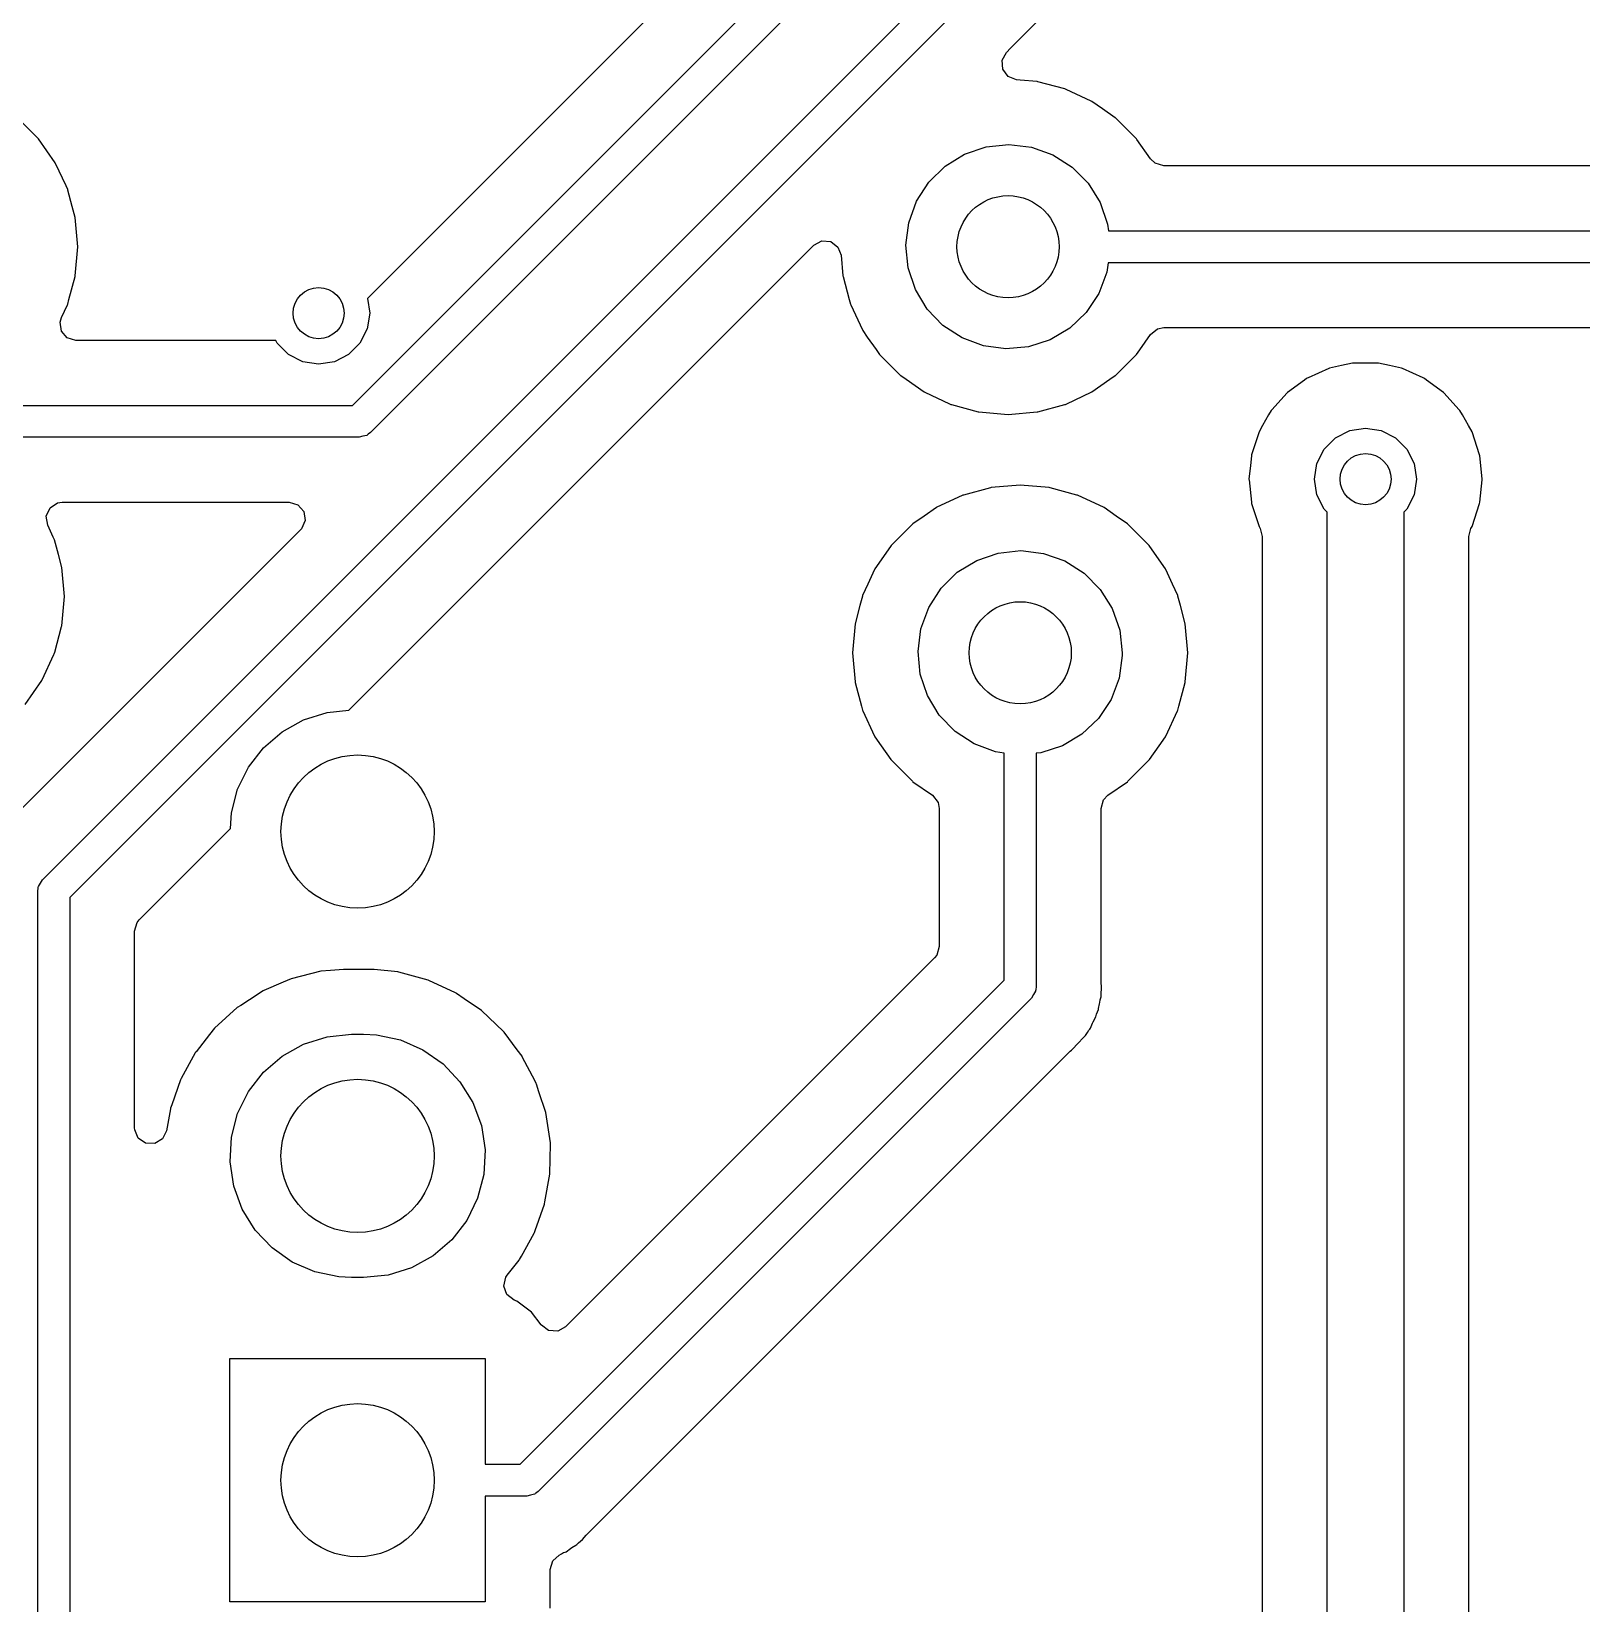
# Model space of a CAD drawing. Extents: x 3.43 to 6.79, y -5.81 to -1.74.
# Drawn here: x 5.1634 to 5.6414, y -4.1144 to -3.6297 of the extents above; entities that cross this region are included whole.
import ezdxf

# ---------------------------------------------------------------- set-up
doc = ezdxf.new("R2010")
doc.units = 0
doc.header["$MEASUREMENT"] = 0
doc.layers.add('BLACK', color=7, linetype='CONTINUOUS')

msp = doc.modelspace()

# ---------------------------------------------------------------- linework, layer by layer
at = {"layer": 'BLACK', "linetype": 'CONTINUOUS'}
for p, q in [((5.63215, -3.34692), (5.26701, -3.71206)), ((5.26241, -3.74497), (5.64731, -3.36008)), ((5.65283, -3.36848), (5.26793, -3.75337)), ((5.1668, -3.89123), (5.64569, -3.41233)), ((5.65121, -3.42073), (5.1752, -3.89675)), ((5.46537, -3.63489), (5.54027, -3.55999)), ((5.46412, -3.63613), (5.46537, -3.63489)), ((5.4628, -3.63851), (5.46412, -3.63613)), ((5.46296, -3.6413), (5.4628, -3.63851)), ((5.4646, -3.64356), (5.46296, -3.6413)), ((5.4672, -3.64458), (5.4646, -3.64356)), ((5.46831, -3.64468), (5.4672, -3.64458)), ((5.47355, -3.64514), (5.46831, -3.64468)), ((5.47376, -3.64519), (5.47355, -3.64514)), ((5.48204, -3.64741), (5.47376, -3.64519)), ((5.47376, -3.64519), (5.47376, -3.64519)), ((5.48225, -3.64747), (5.48204, -3.64741)), ((5.48204, -3.64741), (5.48204, -3.64741)), ((5.48245, -3.64756), (5.48225, -3.64747)), ((5.49023, -3.65119), (5.48245, -3.64756)), ((5.48245, -3.64756), (5.48245, -3.64756)), ((5.49042, -3.65128), (5.49023, -3.65119)), ((5.49023, -3.65119), (5.49023, -3.65119)), ((5.49373, -3.65359), (5.49042, -3.65128)), ((5.49763, -3.65632), (5.49373, -3.65359)), ((5.1656, -3.66282), (5.15922, -3.65645)), ((5.49781, -3.65645), (5.49763, -3.65632)), ((5.49763, -3.65632), (5.49763, -3.65632)), ((5.50418, -3.66282), (5.49781, -3.65645)), ((5.17077, -3.67021), (5.1656, -3.66282)), ((5.50431, -3.663), (5.50418, -3.66282)), ((5.50851, -3.66901), (5.50431, -3.663)), ((5.50431, -3.663), (5.50431, -3.663)), ((5.44518, -3.67124), (5.45116, -3.66756)), ((5.45116, -3.66756), (5.4578, -3.6653)), ((5.4578, -3.6653), (5.46479, -3.66457)), ((5.46479, -3.66457), (5.47176, -3.6654)), ((5.47176, -3.6654), (5.47837, -3.66775)), ((5.47837, -3.66775), (5.4843, -3.67152)), ((5.50989, -3.67033), (5.50851, -3.66901)), ((5.17086, -3.6704), (5.17077, -3.67021)), ((5.17409, -3.67732), (5.17086, -3.6704)), ((5.17086, -3.6704), (5.17086, -3.6704)), ((5.44016, -3.67616), (5.44518, -3.67124)), ((5.4843, -3.67152), (5.48925, -3.6765)), ((5.51257, -3.67112), (5.50989, -3.67033)), ((5.67241, -3.67112), (5.51257, -3.67112)), ((5.17458, -3.67838), (5.17409, -3.67732)), ((5.17463, -3.67859), (5.17458, -3.67838)), ((5.17599, -3.68365), (5.17463, -3.67859)), ((5.17463, -3.67859), (5.17463, -3.67859)), ((5.43636, -3.68206), (5.44016, -3.67616)), ((5.48925, -3.6765), (5.49297, -3.68245)), ((5.17691, -3.68708), (5.17599, -3.68365)), ((5.43395, -3.68866), (5.43636, -3.68206)), ((5.49297, -3.68245), (5.49528, -3.68909)), ((5.1777, -3.69606), (5.17691, -3.68708)), ((5.43307, -3.69562), (5.43395, -3.68866)), ((5.49528, -3.68909), (5.49551, -3.69114)), ((5.49551, -3.69114), (5.67382, -3.69114)), ((5.17691, -3.70504), (5.1777, -3.69606)), ((5.35559, -3.74467), (5.40464, -3.69562)), ((5.40464, -3.69562), (5.40709, -3.69428)), ((5.40709, -3.69428), (5.40988, -3.69448)), ((5.40988, -3.69448), (5.41211, -3.69616)), ((5.41211, -3.69616), (5.41308, -3.6987)), ((5.43376, -3.70261), (5.43307, -3.69562)), ((5.41308, -3.6987), (5.41364, -3.70504)), ((5.43598, -3.70927), (5.43376, -3.70261)), ((5.49548, -3.70098), (5.49507, -3.7039)), ((5.67178, -3.70098), (5.49548, -3.70098)), ((5.17497, -3.71229), (5.17686, -3.70525)), ((5.17686, -3.70525), (5.17691, -3.70504)), ((5.17686, -3.70525), (5.17686, -3.70525)), ((5.41364, -3.70504), (5.4137, -3.70525)), ((5.4137, -3.70525), (5.4137, -3.70525)), ((5.4137, -3.70525), (5.41558, -3.71229)), ((5.49507, -3.7039), (5.49258, -3.71046)), ((5.17458, -3.71375), (5.17497, -3.71229)), ((5.26701, -3.71206), (5.26772, -3.71654)), ((5.41558, -3.71229), (5.41597, -3.71375)), ((5.43961, -3.71528), (5.43598, -3.70927)), ((5.49258, -3.71046), (5.48869, -3.71631)), ((5.17264, -3.7179), (5.17449, -3.71395)), ((5.17449, -3.71395), (5.17458, -3.71375)), ((5.17449, -3.71395), (5.17449, -3.71395)), ((5.26772, -3.71654), (5.26695, -3.7214)), ((5.41597, -3.71375), (5.41606, -3.71395)), ((5.41606, -3.71395), (5.41606, -3.71395)), ((5.41606, -3.71395), (5.41969, -3.72172)), ((5.44449, -3.72033), (5.43961, -3.71528)), ((5.48869, -3.71631), (5.48361, -3.72115)), ((5.17223, -3.71929), (5.17264, -3.7179)), ((5.17263, -3.72205), (5.17223, -3.71929)), ((5.17446, -3.72417), (5.17263, -3.72205)), ((5.26695, -3.7214), (5.26471, -3.72579)), ((5.41969, -3.72172), (5.41969, -3.72172)), ((5.41969, -3.72172), (5.41978, -3.72192)), ((5.41978, -3.72192), (5.42117, -3.7239)), ((5.45037, -3.72418), (5.44449, -3.72033)), ((5.48361, -3.72115), (5.47758, -3.72475)), ((5.50851, -3.72312), (5.51069, -3.72137)), ((5.51069, -3.72137), (5.51257, -3.721)), ((5.51257, -3.721), (5.66143, -3.721)), ((5.17714, -3.72495), (5.17446, -3.72417)), ((5.2388, -3.72495), (5.17714, -3.72495)), ((5.23923, -3.72579), (5.2388, -3.72495)), ((5.24271, -3.72928), (5.23923, -3.72579)), ((5.26471, -3.72579), (5.26122, -3.72928)), ((5.42117, -3.7239), (5.42389, -3.72778)), ((5.45695, -3.72662), (5.45037, -3.72418)), ((5.46391, -3.72755), (5.45695, -3.72662)), ((5.4709, -3.72692), (5.46391, -3.72755)), ((5.47758, -3.72475), (5.4709, -3.72692)), ((5.50519, -3.72786), (5.50851, -3.72312)), ((5.2471, -3.73151), (5.24271, -3.72928)), ((5.25197, -3.73228), (5.2471, -3.73151)), ((5.25683, -3.73151), (5.25197, -3.73228)), ((5.26122, -3.72928), (5.25683, -3.73151)), ((5.42389, -3.72778), (5.42495, -3.7293)), ((5.42495, -3.7293), (5.43133, -3.73568)), ((5.49781, -3.73568), (5.50418, -3.7293)), ((5.50418, -3.7293), (5.50519, -3.72786)), ((5.57079, -3.732), (5.56737, -3.73273)), ((5.57104, -3.73195), (5.57079, -3.732)), ((5.57079, -3.732), (5.57079, -3.732)), ((5.57856, -3.73195), (5.57104, -3.73195)), ((5.57882, -3.732), (5.57856, -3.73195)), ((5.58224, -3.73273), (5.57882, -3.732)), ((5.57882, -3.732), (5.57882, -3.732)), ((5.43133, -3.73568), (5.4315, -3.7358)), ((5.4315, -3.7358), (5.4315, -3.7358)), ((5.4315, -3.7358), (5.43313, -3.73694)), ((5.43313, -3.73694), (5.43871, -3.74085)), ((5.49042, -3.74085), (5.496, -3.73694)), ((5.496, -3.73694), (5.49763, -3.7358)), ((5.49763, -3.7358), (5.49781, -3.73568)), ((5.49763, -3.7358), (5.49763, -3.7358)), ((5.55661, -3.73672), (5.55599, -3.73718)), ((5.55682, -3.73657), (5.55661, -3.73672)), ((5.55661, -3.73672), (5.55661, -3.73672)), ((5.55706, -3.73646), (5.55682, -3.73657)), ((5.56345, -3.73362), (5.55706, -3.73646)), ((5.55706, -3.73646), (5.55706, -3.73646)), ((5.56369, -3.73351), (5.56345, -3.73362)), ((5.56345, -3.73362), (5.56345, -3.73362)), ((5.56737, -3.73273), (5.56369, -3.73351)), ((5.58592, -3.73351), (5.58224, -3.73273)), ((5.58615, -3.73362), (5.58592, -3.73351)), ((5.59255, -3.73646), (5.58615, -3.73362)), ((5.58615, -3.73362), (5.58615, -3.73362)), ((5.59279, -3.73657), (5.59255, -3.73646)), ((5.59255, -3.73646), (5.59255, -3.73646)), ((5.593, -3.73672), (5.59279, -3.73657)), ((5.59362, -3.73718), (5.593, -3.73672)), ((5.593, -3.73672), (5.593, -3.73672)), ((5.43871, -3.74085), (5.43891, -3.74094)), ((5.43891, -3.74094), (5.43891, -3.74094)), ((5.43891, -3.74094), (5.44649, -3.74448)), ((5.48264, -3.74448), (5.49023, -3.74094)), ((5.49023, -3.74094), (5.49042, -3.74085)), ((5.49023, -3.74094), (5.49023, -3.74094)), ((5.55056, -3.74118), (5.54602, -3.74623)), ((5.55074, -3.74099), (5.55056, -3.74118)), ((5.55056, -3.74118), (5.55056, -3.74118)), ((5.55599, -3.73718), (5.55074, -3.74099)), ((5.59887, -3.74099), (5.59362, -3.73718)), ((5.59904, -3.74118), (5.59887, -3.74099)), ((5.60359, -3.74623), (5.59904, -3.74118)), ((5.59904, -3.74118), (5.59904, -3.74118)), ((5.0885, -3.74497), (5.26241, -3.74497)), ((5.2613, -3.83896), (5.35559, -3.74467)), ((5.44649, -3.74448), (5.44688, -3.74466)), ((5.44688, -3.74466), (5.44709, -3.74471)), ((5.44709, -3.74471), (5.44709, -3.74471)), ((5.44709, -3.74471), (5.45538, -3.74693)), ((5.47376, -3.74693), (5.48204, -3.74471)), ((5.48204, -3.74471), (5.48225, -3.74466)), ((5.48204, -3.74471), (5.48204, -3.74471)), ((5.48225, -3.74466), (5.48264, -3.74448)), ((5.54571, -3.74658), (5.54493, -3.74793)), ((5.54602, -3.74623), (5.54571, -3.74658)), ((5.6039, -3.74658), (5.60359, -3.74623)), ((5.60468, -3.74793), (5.6039, -3.74658)), ((5.45538, -3.74693), (5.45538, -3.74693)), ((5.45538, -3.74693), (5.45559, -3.74699)), ((5.45559, -3.74699), (5.46457, -3.74778)), ((5.46457, -3.74778), (5.47355, -3.74699)), ((5.47355, -3.74699), (5.47376, -3.74693)), ((5.47376, -3.74693), (5.47376, -3.74693)), ((5.54303, -3.75122), (5.54195, -3.75309)), ((5.54493, -3.74793), (5.54303, -3.75122)), ((5.60658, -3.75122), (5.60468, -3.74793)), ((5.60766, -3.75309), (5.60658, -3.75122)), ((5.26445, -3.75481), (5.09054, -3.75481)), ((5.26561, -3.75447), (5.26445, -3.75481)), ((5.2668, -3.75422), (5.26561, -3.75447)), ((5.267, -3.75407), (5.2668, -3.75422)), ((5.26711, -3.75404), (5.267, -3.75407)), ((5.26723, -3.7539), (5.26711, -3.75404)), ((5.26793, -3.75337), (5.26723, -3.7539)), ((5.54195, -3.75309), (5.53962, -3.76024)), ((5.56206, -3.75846), (5.56555, -3.75498)), ((5.56555, -3.75498), (5.56994, -3.75274)), ((5.56994, -3.75274), (5.5748, -3.75197)), ((5.5748, -3.75197), (5.57967, -3.75274)), ((5.57967, -3.75274), (5.58406, -3.75498)), ((5.58406, -3.75498), (5.58754, -3.75846)), ((5.60998, -3.76024), (5.60766, -3.75309)), ((5.5396, -3.7605), (5.53928, -3.7635)), ((5.53962, -3.76024), (5.5396, -3.7605)), ((5.5396, -3.7605), (5.5396, -3.7605)), ((5.55983, -3.76285), (5.56206, -3.75846)), ((5.58754, -3.75846), (5.58978, -3.76285)), ((5.61001, -3.7605), (5.60998, -3.76024)), ((5.61033, -3.7635), (5.61001, -3.7605)), ((5.61001, -3.7605), (5.61001, -3.7605)), ((5.53928, -3.7635), (5.53884, -3.76772)), ((5.55906, -3.76772), (5.55983, -3.76285)), ((5.58978, -3.76285), (5.59055, -3.76772)), ((5.61077, -3.76772), (5.61033, -3.7635)), ((5.45912, -3.77039), (5.45083, -3.77261)), ((5.45933, -3.77033), (5.45912, -3.77039)), ((5.45912, -3.77039), (5.45912, -3.77039)), ((5.46831, -3.76955), (5.45933, -3.77033)), ((5.47729, -3.77033), (5.46831, -3.76955)), ((5.4775, -3.77039), (5.47729, -3.77033)), ((5.48578, -3.77261), (5.4775, -3.77039)), ((5.4775, -3.77039), (5.4775, -3.77039)), ((5.53884, -3.76772), (5.53887, -3.76797)), ((5.53887, -3.76797), (5.53959, -3.77483)), ((5.55983, -3.77258), (5.55906, -3.76772)), ((5.59055, -3.76772), (5.58978, -3.77258)), ((5.61002, -3.77483), (5.61074, -3.76797)), ((5.61074, -3.76797), (5.61077, -3.76772)), ((5.16913, -3.77658), (5.17147, -3.77505)), ((5.17147, -3.77505), (5.17291, -3.77483)), ((5.17291, -3.77483), (5.2429, -3.77483)), ((5.2429, -3.77483), (5.24559, -3.77562)), ((5.24559, -3.77562), (5.24742, -3.77773)), ((5.45042, -3.77276), (5.44265, -3.77638)), ((5.45062, -3.77267), (5.45042, -3.77276)), ((5.45042, -3.77276), (5.45042, -3.77276)), ((5.45083, -3.77261), (5.45062, -3.77267)), ((5.45083, -3.77261), (5.45083, -3.77261)), ((5.48599, -3.77267), (5.48578, -3.77261)), ((5.48578, -3.77261), (5.48578, -3.77261)), ((5.48619, -3.77276), (5.48599, -3.77267)), ((5.49397, -3.77638), (5.48619, -3.77276)), ((5.48619, -3.77276), (5.48619, -3.77276)), ((5.53959, -3.77483), (5.53962, -3.77519)), ((5.53962, -3.77519), (5.54195, -3.78234)), ((5.56206, -3.77697), (5.55983, -3.77258)), ((5.58978, -3.77258), (5.58754, -3.77697)), ((5.60766, -3.78234), (5.60998, -3.77519)), ((5.60998, -3.77519), (5.61002, -3.77483)), ((5.16799, -3.77913), (5.16913, -3.77658)), ((5.16841, -3.78189), (5.16799, -3.77913)), ((5.24781, -3.7805), (5.24665, -3.78304)), ((5.24742, -3.77773), (5.24781, -3.7805)), ((5.43866, -3.77913), (5.43524, -3.78152)), ((5.44245, -3.77648), (5.43866, -3.77913)), ((5.44265, -3.77638), (5.44245, -3.77648)), ((5.44265, -3.77638), (5.44265, -3.77638)), ((5.49416, -3.77648), (5.49397, -3.77638)), ((5.49397, -3.77638), (5.49397, -3.77638)), ((5.49795, -3.77913), (5.49416, -3.77648)), ((5.50137, -3.78152), (5.49795, -3.77913)), ((5.56299, -3.7779), (5.56206, -3.77697)), ((5.56299, -4.53312), (5.56299, -3.7779)), ((5.58754, -3.77697), (5.58661, -3.7779)), ((5.58661, -3.7779), (5.58661, -4.53312)), ((5.24641, -3.7833), (5.15483, -3.87488)), ((5.17012, -3.78556), (5.16841, -3.78189)), ((5.17044, -3.78625), (5.17012, -3.78556)), ((5.24665, -3.78304), (5.24641, -3.7833)), ((5.43507, -3.78165), (5.42869, -3.78802)), ((5.43524, -3.78152), (5.43507, -3.78165)), ((5.43524, -3.78152), (5.43524, -3.78152)), ((5.50155, -3.78165), (5.50137, -3.78152)), ((5.50137, -3.78152), (5.50137, -3.78152)), ((5.50792, -3.78802), (5.50155, -3.78165)), ((5.54195, -3.78234), (5.54231, -3.78297)), ((5.54231, -3.78297), (5.54297, -3.78545)), ((5.54297, -3.78545), (5.54297, -4.52557)), ((5.60663, -3.78545), (5.6073, -3.78297)), ((5.60663, -4.52557), (5.60663, -3.78545)), ((5.6073, -3.78297), (5.60766, -3.78234)), ((5.1705, -3.78646), (5.17044, -3.78625)), ((5.17171, -3.79098), (5.1705, -3.78646)), ((5.1705, -3.78646), (5.1705, -3.78646)), ((5.42764, -3.78952), (5.42352, -3.7954)), ((5.42857, -3.7882), (5.42764, -3.78952)), ((5.42869, -3.78802), (5.42857, -3.7882)), ((5.42857, -3.7882), (5.42857, -3.7882)), ((5.46154, -3.7905), (5.46853, -3.78976)), ((5.46853, -3.78976), (5.4755, -3.7906)), ((5.50805, -3.7882), (5.50792, -3.78802)), ((5.50897, -3.78952), (5.50805, -3.7882)), ((5.50805, -3.7882), (5.50805, -3.7882)), ((5.51309, -3.7954), (5.50897, -3.78952)), ((5.17278, -3.79496), (5.17171, -3.79098)), ((5.17356, -3.80394), (5.17278, -3.79496)), ((5.44892, -3.79644), (5.4549, -3.79276)), ((5.4549, -3.79276), (5.46154, -3.7905)), ((5.4755, -3.7906), (5.48211, -3.79295)), ((5.48211, -3.79295), (5.48804, -3.79671)), ((5.42134, -3.80009), (5.41971, -3.80357)), ((5.42343, -3.7956), (5.42134, -3.80009)), ((5.42352, -3.7954), (5.42343, -3.7956)), ((5.42343, -3.7956), (5.42343, -3.7956)), ((5.4439, -3.80135), (5.44892, -3.79644)), ((5.48804, -3.79671), (5.49299, -3.8017)), ((5.51318, -3.7956), (5.51309, -3.7954)), ((5.51528, -3.80009), (5.51318, -3.7956)), ((5.51318, -3.7956), (5.51318, -3.7956)), ((5.5169, -3.80357), (5.51528, -3.80009)), ((5.17278, -3.81292), (5.17356, -3.80394)), ((5.41966, -3.80378), (5.41889, -3.80666)), ((5.41971, -3.80357), (5.41966, -3.80378)), ((5.41966, -3.80378), (5.41966, -3.80378)), ((5.4401, -3.80726), (5.4439, -3.80135)), ((5.49299, -3.8017), (5.49671, -3.80765)), ((5.51696, -3.80378), (5.5169, -3.80357)), ((5.51773, -3.80666), (5.51696, -3.80378)), ((5.51696, -3.80378), (5.51696, -3.80378)), ((5.41889, -3.80666), (5.41738, -3.81228)), ((5.43769, -3.81385), (5.4401, -3.80726)), ((5.49671, -3.80765), (5.49902, -3.81428)), ((5.51923, -3.81228), (5.51773, -3.80666)), ((5.17058, -3.8211), (5.17272, -3.81313)), ((5.17272, -3.81313), (5.17278, -3.81292)), ((5.17272, -3.81313), (5.17272, -3.81313)), ((5.41738, -3.81228), (5.41659, -3.82126)), ((5.43681, -3.82082), (5.43769, -3.81385)), ((5.49902, -3.81428), (5.4998, -3.82126)), ((5.52002, -3.82126), (5.51923, -3.81228)), ((5.16673, -3.8296), (5.17035, -3.82182)), ((5.17035, -3.82182), (5.17044, -3.82162)), ((5.17035, -3.82182), (5.17035, -3.82182)), ((5.17044, -3.82162), (5.17058, -3.8211)), ((5.41659, -3.82126), (5.41738, -3.83024)), ((5.4375, -3.82781), (5.43681, -3.82082)), ((5.49979, -3.82214), (5.49881, -3.82909)), ((5.4998, -3.82126), (5.49979, -3.82214)), ((5.51923, -3.83024), (5.52002, -3.82126)), ((5.43972, -3.83447), (5.4375, -3.82781)), ((5.49881, -3.82909), (5.49632, -3.83566)), ((5.16146, -3.83718), (5.16663, -3.82979)), ((5.16663, -3.82979), (5.16673, -3.8296)), ((5.16673, -3.8296), (5.16673, -3.8296)), ((5.41738, -3.83024), (5.41744, -3.83045)), ((5.41744, -3.83045), (5.41744, -3.83045)), ((5.41744, -3.83045), (5.41939, -3.83775)), ((5.51722, -3.83775), (5.51918, -3.83045)), ((5.51918, -3.83045), (5.51923, -3.83024)), ((5.51918, -3.83045), (5.51918, -3.83045)), ((5.41939, -3.83775), (5.41971, -3.83895)), ((5.41971, -3.83895), (5.4198, -3.83914)), ((5.44335, -3.84048), (5.43972, -3.83447)), ((5.49632, -3.83566), (5.49243, -3.84151)), ((5.51681, -3.83914), (5.5169, -3.83895)), ((5.5169, -3.83895), (5.51722, -3.83775)), ((5.2407, -3.84558), (5.24733, -3.84191)), ((5.24733, -3.84191), (5.25457, -3.83964)), ((5.25457, -3.83964), (5.2613, -3.83896)), ((5.4198, -3.83914), (5.4198, -3.83914)), ((5.4198, -3.83914), (5.42343, -3.84692)), ((5.44823, -3.84553), (5.44335, -3.84048)), ((5.49243, -3.84151), (5.48735, -3.84635)), ((5.51318, -3.84692), (5.51681, -3.83914)), ((5.51681, -3.83914), (5.51681, -3.83914)), ((5.23495, -3.85052), (5.2407, -3.84558)), ((5.42343, -3.84692), (5.42343, -3.84692)), ((5.42343, -3.84692), (5.42352, -3.84712)), ((5.42352, -3.84712), (5.42548, -3.84991)), ((5.45411, -3.84937), (5.44823, -3.84553)), ((5.48735, -3.84635), (5.48132, -3.84994)), ((5.51113, -3.84991), (5.51309, -3.84712)), ((5.51309, -3.84712), (5.51318, -3.84692)), ((5.51318, -3.84692), (5.51318, -3.84692)), ((5.2303, -3.85651), (5.23495, -3.85052)), ((5.42548, -3.84991), (5.42843, -3.85413)), ((5.46069, -3.85182), (5.45411, -3.84937)), ((5.46339, -3.85218), (5.46069, -3.85182)), ((5.46339, -3.92218), (5.46339, -3.85218)), ((5.47464, -3.85211), (5.47323, -3.85224)), ((5.47323, -3.85224), (5.47323, -3.92422)), ((5.48132, -3.84994), (5.47464, -3.85211)), ((5.50818, -3.85413), (5.51113, -3.84991)), ((5.22696, -3.86331), (5.2303, -3.85651)), ((5.42843, -3.85413), (5.42869, -3.8545)), ((5.42869, -3.8545), (5.43507, -3.86087)), ((5.50155, -3.86087), (5.50792, -3.8545)), ((5.50792, -3.8545), (5.50818, -3.85413)), ((5.43507, -3.86087), (5.43524, -3.861)), ((5.43524, -3.861), (5.43524, -3.861)), ((5.43524, -3.861), (5.44125, -3.8652)), ((5.49536, -3.8652), (5.50137, -3.861)), ((5.50137, -3.861), (5.50155, -3.86087)), ((5.50137, -3.861), (5.50137, -3.861)), ((5.22505, -3.87064), (5.22696, -3.86331)), ((5.44125, -3.8652), (5.443, -3.86739)), ((5.443, -3.86739), (5.44337, -3.86927)), ((5.49325, -3.86927), (5.49404, -3.86659)), ((5.49404, -3.86659), (5.49536, -3.8652)), ((5.22479, -3.87546), (5.22505, -3.87064)), ((5.44337, -3.86927), (5.44337, -3.91183)), ((5.49325, -3.92281), (5.49325, -3.86927)), ((5.19799, -3.90227), (5.22479, -3.87546)), ((5.16621, -3.8923), (5.1668, -3.89123)), ((5.16535, -3.89471), (5.16548, -3.89385)), ((5.16535, -4.21839), (5.16535, -3.89471)), ((5.16547, -3.89366), (5.16552, -3.89357)), ((5.16548, -3.89385), (5.16547, -3.89366)), ((5.16552, -3.89357), (5.16556, -3.89331)), ((5.16556, -3.89331), (5.16621, -3.8923)), ((5.1752, -3.89675), (5.1752, -4.22043)), ((5.19522, -3.9071), (5.196, -3.90442)), ((5.196, -3.90442), (5.19667, -3.90359)), ((5.19667, -3.90359), (5.19799, -3.90227)), ((5.19522, -3.96775), (5.19522, -3.9071)), ((5.44191, -3.91534), (5.32813, -4.02912)), ((5.44258, -3.91451), (5.44191, -3.91534)), ((5.44337, -3.91183), (5.44258, -3.91451)), ((5.25268, -3.91944), (5.24351, -3.92174)), ((5.25563, -3.91919), (5.25268, -3.91944)), ((5.25961, -3.91887), (5.25563, -3.91919)), ((5.25971, -3.91886), (5.25961, -3.91887)), ((5.25961, -3.91887), (5.25961, -3.91887)), ((5.26894, -3.91886), (5.25971, -3.91886)), ((5.26907, -3.91887), (5.26894, -3.91886)), ((5.27638, -3.91965), (5.26907, -3.91887)), ((5.26907, -3.91887), (5.26907, -3.91887)), ((5.27666, -3.91968), (5.27638, -3.91965)), ((5.28578, -3.92221), (5.27666, -3.91968)), ((5.23483, -3.92551), (5.2306, -3.92825)), ((5.23502, -3.92543), (5.23483, -3.92551)), ((5.24105, -3.92281), (5.23502, -3.92543)), ((5.23502, -3.92543), (5.23502, -3.92543)), ((5.24351, -3.92174), (5.24105, -3.92281)), ((5.28596, -3.9223), (5.28578, -3.92221)), ((5.29417, -3.92611), (5.28596, -3.9223)), ((5.28596, -3.9223), (5.28596, -3.9223)), ((5.29436, -3.92619), (5.29417, -3.92611)), ((5.29417, -3.92611), (5.29417, -3.92611)), ((5.29452, -3.92631), (5.29436, -3.92619)), ((5.3141, -4.07146), (5.46339, -3.92218)), ((5.47303, -3.92561), (5.47237, -3.92663)), ((5.47306, -3.92536), (5.47303, -3.92561)), ((5.47312, -3.92526), (5.47306, -3.92536)), ((5.47323, -3.92422), (5.4731, -3.92508)), ((5.4731, -3.92508), (5.47312, -3.92526)), ((5.49327, -3.92327), (5.49325, -3.92281)), ((5.49325, -3.92657), (5.49331, -3.92579)), ((5.49333, -3.92396), (5.49327, -3.92327)), ((5.49331, -3.92579), (5.49338, -3.92531)), ((5.49343, -3.92501), (5.49333, -3.92396)), ((5.49338, -3.92531), (5.49343, -3.92501)), ((5.22689, -3.93065), (5.21989, -3.93702)), ((5.22796, -3.92996), (5.22689, -3.93065)), ((5.2306, -3.92825), (5.22796, -3.92996)), ((5.29687, -3.92791), (5.29452, -3.92631)), ((5.29452, -3.92631), (5.29452, -3.92631)), ((5.30217, -3.93152), (5.29687, -3.92791)), ((5.47179, -3.9277), (5.31962, -4.07986)), ((5.47237, -3.92663), (5.47179, -3.9277)), ((5.49245, -3.93123), (5.4925, -3.93092)), ((5.4925, -3.93092), (5.49272, -3.92951)), ((5.4925, -3.93092), (5.4925, -3.93092)), ((5.49272, -3.92951), (5.49282, -3.92905)), ((5.49282, -3.92905), (5.49302, -3.92826)), ((5.49302, -3.92826), (5.49325, -3.92737)), ((5.49325, -3.92737), (5.49325, -3.92657)), ((5.30901, -3.93806), (5.30217, -3.93152)), ((5.48995, -3.93701), (5.49064, -3.93542)), ((5.49064, -3.93542), (5.49084, -3.935)), ((5.49084, -3.935), (5.49168, -3.93347)), ((5.49168, -3.93347), (5.49188, -3.9327)), ((5.49188, -3.9327), (5.49213, -3.93196)), ((5.49213, -3.93196), (5.49245, -3.93123)), ((5.21833, -3.93899), (5.21416, -3.94428)), ((5.21989, -3.93702), (5.21833, -3.93899)), ((5.24733, -3.94191), (5.25457, -3.93964)), ((5.25457, -3.93964), (5.26211, -3.93888)), ((5.26211, -3.93888), (5.26585, -3.93888)), ((5.26585, -3.93888), (5.26977, -3.93908)), ((5.26977, -3.93908), (5.27719, -3.94063)), ((5.27719, -3.94063), (5.28414, -3.94364)), ((5.30913, -3.93822), (5.30901, -3.93806)), ((5.31324, -3.9437), (5.30913, -3.93822)), ((5.30913, -3.93822), (5.30913, -3.93822)), ((5.48694, -3.94085), (5.48705, -3.94074)), ((5.48705, -3.94074), (5.48715, -3.94062)), ((5.48715, -3.94062), (5.48745, -3.94026)), ((5.48715, -3.94062), (5.48715, -3.94062)), ((5.48715, -3.94062), (5.48715, -3.94062)), ((5.48745, -3.94026), (5.48843, -3.93922)), ((5.48843, -3.93922), (5.48865, -3.93899)), ((5.48843, -3.93922), (5.48843, -3.93922)), ((5.48865, -3.93899), (5.48903, -3.93829)), ((5.48903, -3.93829), (5.48946, -3.93764)), ((5.48946, -3.93764), (5.48975, -3.93726)), ((5.48975, -3.93726), (5.48995, -3.93701)), ((5.48975, -3.93726), (5.48975, -3.93726)), ((5.21393, -3.94462), (5.20956, -3.95254)), ((5.21403, -3.94444), (5.21393, -3.94462)), ((5.21393, -3.94462), (5.21393, -3.94462)), ((5.21416, -3.94428), (5.21403, -3.94444)), ((5.21416, -3.94428), (5.21416, -3.94428)), ((5.23495, -3.95052), (5.2407, -3.94558)), ((5.2407, -3.94558), (5.24733, -3.94191)), ((5.28414, -3.94364), (5.29035, -3.94799)), ((5.31469, -3.94562), (5.31324, -3.9437)), ((5.40212, -4.02567), (5.48375, -3.94405)), ((5.48375, -3.94405), (5.48408, -3.94375)), ((5.48408, -3.94375), (5.48433, -3.94359)), ((5.48433, -3.94359), (5.48617, -3.94163)), ((5.48617, -3.94163), (5.48628, -3.94152)), ((5.48628, -3.94152), (5.48694, -3.94085)), ((5.29035, -3.94799), (5.29556, -3.9535)), ((5.31478, -3.9458), (5.31469, -3.94562)), ((5.31871, -3.95334), (5.31478, -3.9458)), ((5.20939, -3.95291), (5.20667, -3.9606)), ((5.20946, -3.95272), (5.20939, -3.95291)), ((5.20939, -3.95291), (5.20939, -3.95291)), ((5.20956, -3.95254), (5.20946, -3.95272)), ((5.2303, -3.95651), (5.23495, -3.95052)), ((5.29556, -3.9535), (5.29955, -3.95994)), ((5.31905, -3.95401), (5.31871, -3.95334)), ((5.31912, -3.95421), (5.31905, -3.95401)), ((5.31992, -3.95665), (5.31912, -3.95421)), ((5.31912, -3.95421), (5.31912, -3.95421)), ((5.22696, -3.96331), (5.2303, -3.95651)), ((5.29955, -3.95994), (5.30217, -3.96705)), ((5.32199, -3.963), (5.31992, -3.95665)), ((5.20627, -3.96184), (5.20506, -3.96861)), ((5.2063, -3.96163), (5.20627, -3.96183)), ((5.20627, -3.96183), (5.20627, -3.96184)), ((5.20667, -3.9606), (5.2063, -3.96163)), ((5.22505, -3.97064), (5.22696, -3.96331)), ((5.32342, -3.97235), (5.32199, -3.963)), ((5.19525, -3.96829), (5.19522, -3.96775)), ((5.19632, -3.97087), (5.19525, -3.96829)), ((5.20506, -3.96861), (5.20382, -3.97112)), ((5.30217, -3.96705), (5.3033, -3.97455)), ((5.19862, -3.97246), (5.19632, -3.97087)), ((5.20141, -3.97255), (5.19862, -3.97246)), ((5.20382, -3.97112), (5.20141, -3.97255)), ((5.22465, -3.97821), (5.22505, -3.97064)), ((5.3033, -3.97455), (5.30291, -3.98211)), ((5.32336, -3.97747), (5.32342, -3.97256)), ((5.32342, -3.97256), (5.32342, -3.97235)), ((5.32342, -3.97256), (5.32342, -3.97256)), ((5.22578, -3.9857), (5.22465, -3.97821)), ((5.32331, -3.98181), (5.32336, -3.97747)), ((5.30291, -3.98211), (5.30099, -3.98945)), ((5.32175, -3.99055), (5.32327, -3.98201)), ((5.32327, -3.98201), (5.32331, -3.98181)), ((5.32327, -3.98201), (5.32327, -3.98201)), ((5.2284, -3.99282), (5.22578, -3.9857)), ((5.2324, -3.99926), (5.2284, -3.99282)), ((5.30099, -3.98945), (5.29765, -3.99625)), ((5.31872, -3.9994), (5.32158, -3.99131)), ((5.32158, -3.99131), (5.32165, -3.99112)), ((5.32158, -3.99131), (5.32158, -3.99131)), ((5.32165, -3.99112), (5.32175, -3.99055)), ((5.29765, -3.99625), (5.293, -4.00224)), ((5.2376, -4.00477), (5.2324, -3.99926)), ((5.293, -4.00224), (5.28725, -4.00717)), ((5.31448, -4.0073), (5.31839, -4.00022)), ((5.31839, -4.00022), (5.31849, -4.00004)), ((5.31839, -4.00022), (5.31839, -4.00022)), ((5.31849, -4.00004), (5.31872, -3.9994)), ((5.24381, -4.00911), (5.2376, -4.00477)), ((5.28725, -4.00717), (5.28062, -4.01085)), ((5.31012, -4.01312), (5.31379, -4.00848)), ((5.31379, -4.00848), (5.31392, -4.00832)), ((5.31379, -4.00848), (5.31379, -4.00848)), ((5.31392, -4.00832), (5.31448, -4.0073)), ((5.25077, -4.01212), (5.24381, -4.00911)), ((5.25819, -4.01367), (5.25077, -4.01212)), ((5.27339, -4.01311), (5.26585, -4.01388)), ((5.28062, -4.01085), (5.27339, -4.01311)), ((5.30967, -4.01381), (5.31012, -4.01312)), ((5.26211, -4.01388), (5.25819, -4.01367)), ((5.26585, -4.01388), (5.26211, -4.01388)), ((5.30907, -4.01654), (5.30967, -4.01381)), ((5.31004, -4.01916), (5.30907, -4.01654)), ((5.31228, -4.02084), (5.31004, -4.01916)), ((5.31306, -4.02114), (5.31228, -4.02084)), ((5.31765, -4.02458), (5.31306, -4.02114)), ((5.32055, -4.02845), (5.31765, -4.02458)), ((5.33539, -4.0924), (5.40212, -4.02567)), ((5.32065, -4.02859), (5.32055, -4.02845)), ((5.32289, -4.03026), (5.32065, -4.02859)), ((5.32568, -4.03046), (5.32289, -4.03026)), ((5.32813, -4.02912), (5.32568, -4.03046)), ((5.22461, -4.11388), (5.22461, -4.03888)), ((5.22461, -4.03888), (5.30335, -4.03888)), ((5.30335, -4.03888), (5.30335, -4.07146)), ((5.30335, -4.07146), (5.3141, -4.07146)), ((5.31614, -4.0813), (5.30335, -4.0813)), ((5.30335, -4.0813), (5.30335, -4.11388)), ((5.3173, -4.08096), (5.31614, -4.0813)), ((5.31849, -4.0807), (5.3173, -4.08096)), ((5.31869, -4.08055), (5.31849, -4.0807)), ((5.3188, -4.08052), (5.31869, -4.08055)), ((5.31892, -4.08038), (5.3188, -4.08052)), ((5.31962, -4.07986), (5.31892, -4.08038)), ((5.33177, -4.09602), (5.33211, -4.09568)), ((5.33211, -4.09568), (5.33271, -4.09517)), ((5.33271, -4.09517), (5.33335, -4.0947)), ((5.33335, -4.0947), (5.33446, -4.09336)), ((5.33446, -4.09336), (5.33477, -4.09302)), ((5.33477, -4.09302), (5.33539, -4.0924)), ((5.32415, -4.10118), (5.32615, -4.09949)), ((5.32613, -4.09945), (5.32681, -4.09904)), ((5.32615, -4.09949), (5.32613, -4.09945)), ((5.32681, -4.09904), (5.32751, -4.0987)), ((5.32751, -4.0987), (5.32796, -4.09852)), ((5.32796, -4.09852), (5.32825, -4.09841)), ((5.32796, -4.09852), (5.32796, -4.09852)), ((5.32825, -4.09841), (5.32966, -4.09738)), ((5.32966, -4.09738), (5.33005, -4.09713)), ((5.33005, -4.09713), (5.33128, -4.0964)), ((5.33128, -4.0964), (5.33155, -4.09624)), ((5.33128, -4.0964), (5.33128, -4.0964)), ((5.33155, -4.09624), (5.33177, -4.09602)), ((5.32337, -4.10386), (5.32415, -4.10118)), ((5.32337, -4.11577), (5.32337, -4.10386)), ((5.30335, -4.11388), (5.22461, -4.11388))]:
    msp.add_line(p, q, dxfattribs=at)
at = {"layer": 'BLACK'}
for centre, radius in [((5.46457, -3.69606), 0.01575), ((5.25197, -3.71654), 0.00787), ((5.5748, -3.76772), 0.00787), ((5.46831, -3.82126), 0.01575), ((5.26398, -3.87638), 0.02362), ((5.26398, -3.97638), 0.02362), ((5.26398, -4.07638), 0.02362)]:
    msp.add_circle(centre, radius, dxfattribs=at)

doc.saveas('drawing.dxf')
